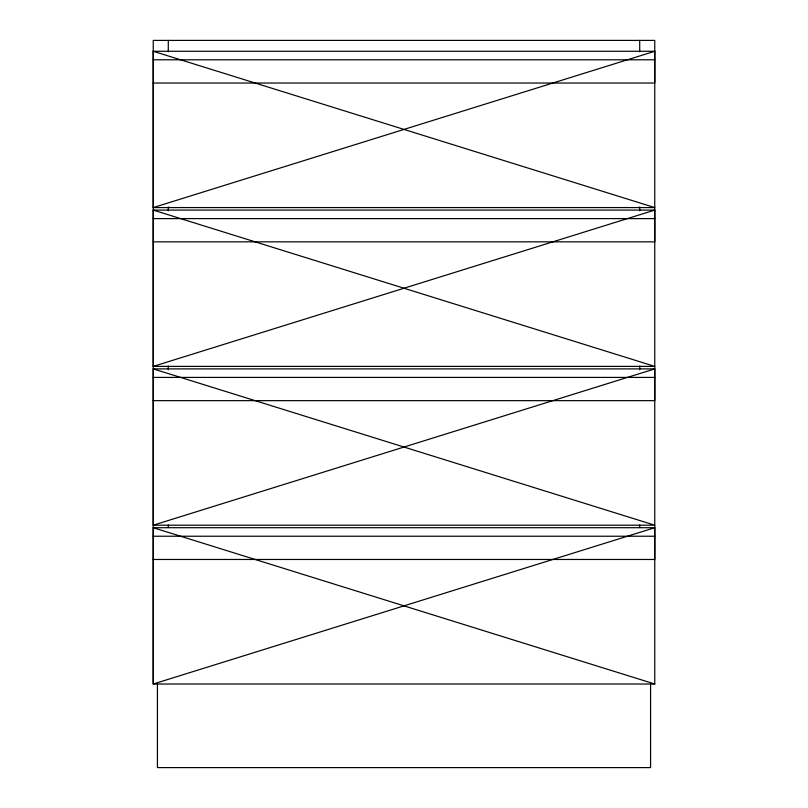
<?xml version="1.0" encoding="UTF-8"?>
<svg xmlns="http://www.w3.org/2000/svg" width="808" height="808" viewBox="0 0 808 808"><rect width="100%" height="100%" fill="white"/><g stroke="black" fill="none" stroke-linecap="round" stroke-linejoin="round"><path stroke-width="1.21" d="M654.763 527.705L153.237 527.705L153.237 684.012L654.763 684.012L654.763 40.4L153.237 40.4L153.237 684.012L654.763 527.705L654.763 559.469L153.237 559.469M153.237 368.892L654.763 525.2L153.237 525.2L153.237 368.892L654.763 368.892L654.763 400.657L153.237 400.657M153.237 210.08L654.763 366.388L153.237 366.388L153.237 210.08L654.763 210.08L654.763 241.844L153.237 241.844M153.237 51.268L654.763 207.575L153.237 207.575L153.237 51.268L654.763 51.268L654.763 83.032L153.237 83.032M153.237 207.575L654.763 51.268M153.237 366.388L654.763 210.08M153.237 525.2L654.763 368.892M153.237 59.792L654.763 59.792M153.237 218.604L654.763 218.604M153.237 377.417L654.763 377.417M153.237 536.229L654.763 536.229M153.237 527.705L654.763 684.012M650.581 684.012L650.581 767.6L157.419 767.6L157.419 684.012M639.714 40.4L639.714 51.763M639.714 206.979L639.714 210.767M639.714 365.994L639.714 369.781M639.714 525.008L639.714 527.523M168.286 40.4L168.286 51.763M168.286 206.979L168.286 210.767M168.286 365.994L168.286 369.781M168.286 525.008L168.286 527.523"/></g></svg>
